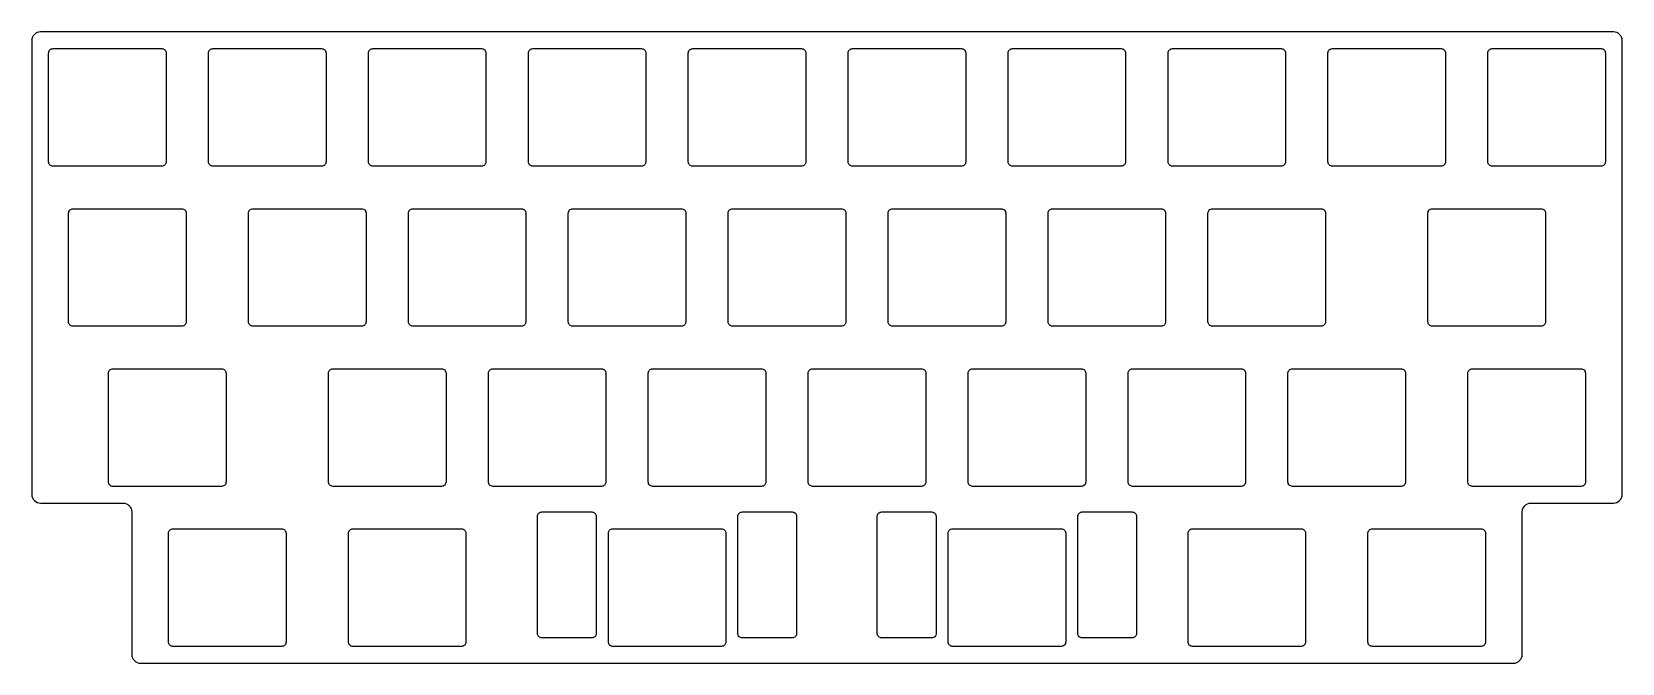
# Model space of a CAD drawing. Header units: millimetres. Extents: x 0 to 189, y -21 to 54.
import ezdxf

# ---------------------------------------------------------------- set-up
doc = ezdxf.new("R2010")
doc.units = ezdxf.units.MM
doc.layers.get('0').update_dxf_attribs({"linetype": 'CONTINUOUS'})

msp = doc.modelspace()

# ---------------------------------------------------------------- linework, layer by layer
for points in [[(11.91, -3.29), (11.91, -20.24, 0.414214), (12.96, -21.29), (176.49, -21.29, 0.414214), (177.54, -20.24), (177.54, -3.29, -0.414214), (178.59, -2.24), (188.4, -2.24, 0.414214), (189.45, -1.19), (189.45, 52.81, 0.414214), (188.4, 53.86), (1.05, 53.86, 0.414214), (0, 52.81), (0, -1.19, 0.414214), (1.05, -2.24), (10.86, -2.24, -0.414214)], [(15.48, 37.86), (2.52, 37.86, -0.414214), (2, 38.39), (2, 51.34, -0.414214), (2.52, 51.86), (15.48, 51.86, -0.414214), (16, 51.34), (16, 38.39, -0.414214)], [(35.05, 51.34), (35.05, 38.39, -0.414214), (34.52, 37.86), (21.58, 37.86, -0.414214), (21.05, 38.39), (21.05, 51.34, -0.414214), (21.58, 51.86), (34.52, 51.86, -0.414214)], [(54.1, 51.34), (54.1, 38.39, -0.414214), (53.58, 37.86), (40.63, 37.86, -0.414214), (40.1, 38.39), (40.1, 51.34, -0.414214), (40.63, 51.86), (53.58, 51.86, -0.414214)], [(73.15, 51.34), (73.15, 38.39, -0.414214), (72.63, 37.86), (59.68, 37.86, -0.414214), (59.15, 38.39), (59.15, 51.34, -0.414214), (59.68, 51.86), (72.63, 51.86, -0.414214)], [(92.2, 51.34), (92.2, 38.39, -0.414214), (91.68, 37.86), (78.73, 37.86, -0.414214), (78.2, 38.39), (78.2, 51.34, -0.414214), (78.73, 51.86), (91.68, 51.86, -0.414214)], [(111.25, 51.34), (111.25, 38.39, -0.414214), (110.73, 37.86), (97.78, 37.86, -0.414214), (97.25, 38.39), (97.25, 51.34, -0.414214), (97.78, 51.86), (110.73, 51.86, -0.414214)], [(130.3, 51.34), (130.3, 38.39, -0.414214), (129.77, 37.86), (116.83, 37.86, -0.414214), (116.3, 38.39), (116.3, 51.34, -0.414214), (116.83, 51.86), (129.77, 51.86, -0.414214)], [(149.35, 51.34), (149.35, 38.39, -0.414214), (148.82, 37.86), (135.88, 37.86, -0.414214), (135.35, 38.39), (135.35, 51.34, -0.414214), (135.88, 51.86), (148.82, 51.86, -0.414214)], [(168.4, 51.34), (168.4, 38.39, -0.414214), (167.88, 37.86), (154.93, 37.86, -0.414214), (154.4, 38.39), (154.4, 51.34, -0.414214), (154.93, 51.86), (167.88, 51.86, -0.414214)], [(187.45, 51.34), (187.45, 38.39, -0.414214), (186.93, 37.86), (173.98, 37.86, -0.414214), (173.45, 38.39), (173.45, 51.34, -0.414214), (173.98, 51.86), (186.93, 51.86, -0.414214)], [(17.86, 18.81), (4.91, 18.81, -0.414214), (4.38, 19.34), (4.38, 32.29, -0.414214), (4.91, 32.81), (17.86, 32.81, -0.414214), (18.38, 32.29), (18.38, 19.34, -0.414214)], [(39.29, 18.81), (26.34, 18.81, -0.414214), (25.81, 19.34), (25.81, 32.29, -0.414214), (26.34, 32.81), (39.29, 32.81, -0.414214), (39.81, 32.29), (39.81, 19.34, -0.414214)], [(58.34, 18.81), (45.39, 18.81, -0.414214), (44.86, 19.34), (44.86, 32.29, -0.414214), (45.39, 32.81), (58.34, 32.81, -0.414214), (58.86, 32.29), (58.86, 19.34, -0.414214)], [(77.39, 18.81), (64.44, 18.81, -0.414214), (63.91, 19.34), (63.91, 32.29, -0.414214), (64.44, 32.81), (77.39, 32.81, -0.414214), (77.91, 32.29), (77.91, 19.34, -0.414214)], [(96.44, 18.81), (83.49, 18.81, -0.414214), (82.96, 19.34), (82.96, 32.29, -0.414214), (83.49, 32.81), (96.44, 32.81, -0.414214), (96.96, 32.29), (96.96, 19.34, -0.414214)], [(115.49, 18.81), (102.54, 18.81, -0.414214), (102.01, 19.34), (102.01, 32.29, -0.414214), (102.54, 32.81), (115.49, 32.81, -0.414214), (116.01, 32.29), (116.01, 19.34, -0.414214)], [(134.54, 18.81), (121.59, 18.81, -0.414214), (121.06, 19.34), (121.06, 32.29, -0.414214), (121.59, 32.81), (134.54, 32.81, -0.414214), (135.06, 32.29), (135.06, 19.34, -0.414214)], [(153.59, 18.81), (140.64, 18.81, -0.414214), (140.11, 19.34), (140.11, 32.29, -0.414214), (140.64, 32.81), (153.59, 32.81, -0.414214), (154.11, 32.29), (154.11, 19.34, -0.414214)], [(179.78, 18.81), (166.83, 18.81, -0.414214), (166.31, 19.34), (166.31, 32.29, -0.414214), (166.83, 32.81), (179.78, 32.81, -0.414214), (180.31, 32.29), (180.31, 19.34, -0.414214)], [(9.14, 0.29), (9.14, 13.24, -0.414214), (9.67, 13.76), (22.62, 13.76, -0.414214), (23.14, 13.24), (23.14, 0.29, -0.414214), (22.62, -0.24), (9.67, -0.24, -0.414214)], [(35.34, 0.29), (35.34, 13.24, -0.414214), (35.86, 13.76), (48.81, 13.76, -0.414214), (49.34, 13.24), (49.34, 0.29, -0.414214), (48.81, -0.24), (35.86, -0.24, -0.414214)], [(54.39, 0.29), (54.39, 13.24, -0.414214), (54.91, 13.76), (67.86, 13.76, -0.414214), (68.39, 13.24), (68.39, 0.29, -0.414214), (67.86, -0.24), (54.91, -0.24, -0.414214)], [(73.44, 0.29), (73.44, 13.24, -0.414214), (73.96, 13.76), (86.91, 13.76, -0.414214), (87.44, 13.24), (87.44, 0.29, -0.414214), (86.91, -0.24), (73.96, -0.24, -0.414214)], [(92.49, 0.29), (92.49, 13.24, -0.414214), (93.01, 13.76), (105.96, 13.76, -0.414214), (106.49, 13.24), (106.49, 0.29, -0.414214), (105.96, -0.24), (93.01, -0.24, -0.414214)], [(111.54, 0.29), (111.54, 13.24, -0.414214), (112.06, 13.76), (125.01, 13.76, -0.414214), (125.54, 13.24), (125.54, 0.29, -0.414214), (125.01, -0.24), (112.06, -0.24, -0.414214)], [(130.59, 0.29), (130.59, 13.24, -0.414214), (131.11, 13.76), (144.06, 13.76, -0.414214), (144.59, 13.24), (144.59, 0.29, -0.414214), (144.06, -0.24), (131.11, -0.24, -0.414214)], [(149.64, 0.29), (149.64, 13.24, -0.414214), (150.16, 13.76), (163.11, 13.76, -0.414214), (163.64, 13.24), (163.64, 0.29, -0.414214), (163.11, -0.24), (150.16, -0.24, -0.414214)], [(185.07, 13.24), (185.07, 0.29, -0.414214), (184.54, -0.24), (171.59, -0.24, -0.414214), (171.07, 0.29), (171.07, 13.24, -0.414214), (171.59, 13.76), (184.54, 13.76, -0.414214)], [(60.76, -3.29), (66.71, -3.29, -0.414214), (67.24, -3.81), (67.24, -17.76, -0.414214), (66.71, -18.29), (60.76, -18.29, -0.414214), (60.24, -17.76), (60.24, -3.81, -0.414214)], [(84.64, -3.29), (90.59, -3.29, -0.414214), (91.11, -3.81), (91.11, -17.76, -0.414214), (90.59, -18.29), (84.64, -18.29, -0.414214), (84.11, -17.76), (84.11, -3.81, -0.414214)], [(101.24, -3.29), (107.19, -3.29, -0.414214), (107.72, -3.81), (107.72, -17.76, -0.414214), (107.19, -18.29), (101.24, -18.29, -0.414214), (100.72, -17.76), (100.72, -3.81, -0.414214)], [(131.07, -18.29), (125.12, -18.29, -0.414214), (124.59, -17.76), (124.59, -3.81, -0.414214), (125.12, -3.29), (131.07, -3.29, -0.414214), (131.59, -3.81), (131.59, -17.76, -0.414214)], [(29.76, -19.29), (16.81, -19.29, -0.414214), (16.29, -18.76), (16.29, -5.81, -0.414214), (16.81, -5.29), (29.76, -5.29, -0.414214), (30.29, -5.81), (30.29, -18.76, -0.414214)], [(51.19, -19.29), (38.24, -19.29, -0.414214), (37.72, -18.76), (37.72, -5.81, -0.414214), (38.24, -5.29), (51.19, -5.29, -0.414214), (51.72, -5.81), (51.72, -18.76, -0.414214)], [(82.15, -19.29), (69.2, -19.29, -0.414214), (68.68, -18.76), (68.68, -5.81, -0.414214), (69.2, -5.29), (82.15, -5.29, -0.414214), (82.67, -5.81), (82.67, -18.76, -0.414214)], [(123.16, -5.81), (123.16, -18.76, -0.414214), (122.63, -19.29), (109.68, -19.29, -0.414214), (109.16, -18.76), (109.16, -5.81, -0.414214), (109.68, -5.29), (122.63, -5.29, -0.414214)], [(151.21, -19.29), (138.26, -19.29, -0.414214), (137.73, -18.76), (137.73, -5.81, -0.414214), (138.26, -5.29), (151.21, -5.29, -0.414214), (151.73, -5.81), (151.73, -18.76, -0.414214)], [(159.69, -5.29), (172.64, -5.29, -0.414214), (173.16, -5.81), (173.16, -18.76, -0.414214), (172.64, -19.29), (159.69, -19.29, -0.414214), (159.16, -18.76), (159.16, -5.81, -0.414214)]]:
    msp.add_lwpolyline(points, format="xyb", close=True)

doc.saveas('drawing.dxf')
